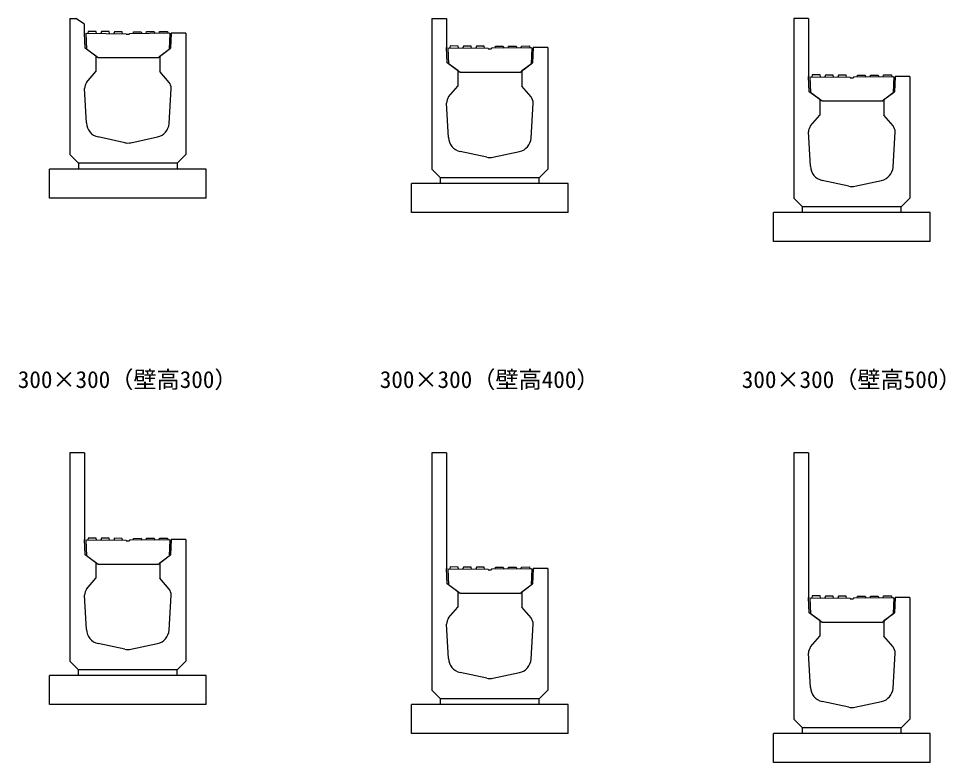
# Model space of a CAD drawing. Units: millimetres, scale not verified. Extents: x -16800 to 16800, y -5940 to 5940.
# Drawn here: x -11212 to -8012, y -1757 to 813 of the extents above; entities that cross this region are included whole.
import ezdxf
from ezdxf.enums import TextEntityAlignment as Align

# ---------------------------------------------------------------- set-up
doc = ezdxf.new("R2010")
doc.units = ezdxf.units.MM
doc.header["$LTSCALE"] = 20
for name, color, linetype, lineweight in [('0-2_HATCH', 6, 'Continuous', 25), ('0-5_OUTLINE', 3, 'Continuous', 25), ('0-6_TXT', 7, 'Continuous', 25)]:
    doc.layers.add(name, color=color, linetype=linetype, lineweight=lineweight)
doc.styles.add('ＭＳ ゴシック', font='')
doc.styles.get('ＭＳ ゴシック').set_extended_font_data('MS Gothic')

msp = doc.modelspace()

# ---------------------------------------------------------------- linework, layer by layer
at = {"layer": '0-2_HATCH'}
for p, q in [((-10942.8, 762), (-10944.3, 768.52)), ((-10726.8, 762), (-10725.3, 768.52)), ((-10897.8, 761.54), (-10899.3, 768.06)), ((-10852.8, 761.08), (-10854.3, 767.6)), ((-10816.8, 761.08), (-10815.3, 767.6)), ((-10771.8, 761.54), (-10770.3, 768.06)), ((-9692.8, 712), (-9694.3, 718.52)), ((-9647.8, 711.54), (-9649.3, 718.06)), ((-9602.8, 711.08), (-9604.3, 717.6)), ((-9566.8, 711.08), (-9565.3, 717.6)), ((-9521.8, 711.54), (-9520.3, 718.06)), ((-9476.8, 712), (-9475.3, 718.52)), ((-8442.8, 612), (-8444.3, 618.52)), ((-8397.8, 611.54), (-8399.3, 618.06)), ((-8352.8, 611.08), (-8354.3, 617.6)), ((-8316.8, 611.08), (-8315.3, 617.6)), ((-8271.8, 611.54), (-8270.3, 618.06)), ((-8226.8, 612), (-8225.3, 618.52)), ((-10942.8, -988), (-10944.3, -981.48)), ((-10897.8, -988.46), (-10899.3, -981.94)), ((-10852.8, -988.92), (-10854.3, -982.4)), ((-10816.8, -988.92), (-10815.3, -982.4)), ((-10771.8, -988.46), (-10770.3, -981.94)), ((-10726.8, -988), (-10725.3, -981.48)), ((-9692.8, -1088), (-9694.3, -1081.48)), ((-9647.8, -1088.46), (-9649.3, -1081.94)), ((-9602.8, -1088.92), (-9604.3, -1082.4)), ((-9566.8, -1088.92), (-9565.3, -1082.4)), ((-9521.8, -1088.46), (-9520.3, -1081.94)), ((-9476.8, -1088), (-9475.3, -1081.48)), ((-8442.8, -1188), (-8444.3, -1181.48)), ((-8397.8, -1188.46), (-8399.3, -1181.94)), ((-8352.8, -1188.92), (-8354.3, -1182.4)), ((-8316.8, -1188.92), (-8315.3, -1182.4)), ((-8271.8, -1188.46), (-8270.3, -1181.94)), ((-8226.8, -1188), (-8225.3, -1181.48))]:
    msp.add_line(p, q, dxfattribs=at)
for points in [[(-10944.25, 768.52), (-10971.25, 768.79), (-10972.8, 762.31)], [(-10899.25, 768.06), (-10926.25, 768.33), (-10927.8, 761.85)], [(-10770.35, 768.06), (-10743.35, 768.33), (-10741.8, 761.85)], [(-10725.35, 768.52), (-10698.35, 768.79), (-10696.8, 762.31)], [(-10854.25, 767.6), (-10881.25, 767.87), (-10882.8, 761.39)], [(-10815.35, 767.6), (-10788.35, 767.87), (-10786.8, 761.39)], [(-9694.25, 718.52), (-9721.25, 718.79), (-9722.8, 712.31)], [(-9649.25, 718.06), (-9676.25, 718.33), (-9677.8, 711.85)], [(-9604.25, 717.6), (-9631.25, 717.87), (-9632.8, 711.39)], [(-9565.35, 717.6), (-9538.35, 717.87), (-9536.8, 711.39)], [(-9520.35, 718.06), (-9493.35, 718.33), (-9491.8, 711.85)], [(-9475.35, 718.52), (-9448.35, 718.79), (-9446.8, 712.31)], [(-8444.25, 618.52), (-8471.25, 618.79), (-8472.8, 612.31)], [(-8399.25, 618.06), (-8426.25, 618.33), (-8427.8, 611.85)], [(-8354.25, 617.6), (-8381.25, 617.87), (-8382.8, 611.39)], [(-8315.35, 617.6), (-8288.35, 617.87), (-8286.8, 611.39)], [(-8270.35, 618.06), (-8243.35, 618.33), (-8241.8, 611.85)], [(-8225.35, 618.52), (-8198.35, 618.79), (-8196.8, 612.31)], [(-10944.25, -981.48), (-10971.25, -981.21), (-10972.8, -987.69)], [(-10899.25, -981.94), (-10926.25, -981.67), (-10927.8, -988.15)], [(-10854.25, -982.4), (-10881.25, -982.13), (-10882.8, -988.61)], [(-10815.35, -982.4), (-10788.35, -982.13), (-10786.8, -988.61)], [(-10770.35, -981.94), (-10743.35, -981.67), (-10741.8, -988.15)], [(-10725.35, -981.48), (-10698.35, -981.21), (-10696.8, -987.69)], [(-9694.25, -1081.48), (-9721.25, -1081.21), (-9722.8, -1087.69)], [(-9649.25, -1081.94), (-9676.25, -1081.67), (-9677.8, -1088.15)], [(-9604.25, -1082.4), (-9631.25, -1082.13), (-9632.8, -1088.61)], [(-9565.35, -1082.4), (-9538.35, -1082.13), (-9536.8, -1088.61)], [(-9520.35, -1081.94), (-9493.35, -1081.67), (-9491.8, -1088.15)], [(-9475.35, -1081.48), (-9448.35, -1081.21), (-9446.8, -1087.69)], [(-8444.25, -1181.48), (-8471.25, -1181.21), (-8472.8, -1187.69)], [(-8399.25, -1181.94), (-8426.25, -1181.67), (-8427.8, -1188.15)], [(-8354.25, -1182.4), (-8381.25, -1182.13), (-8382.8, -1188.61)], [(-8315.35, -1182.4), (-8288.35, -1182.13), (-8286.8, -1188.61)], [(-8270.35, -1181.94), (-8243.35, -1181.67), (-8241.8, -1188.15)], [(-8225.35, -1181.48), (-8198.35, -1181.21), (-8196.8, -1187.69)]]:
    msp.add_lwpolyline(points, dxfattribs=at)
at = {"layer": '0-5_OUTLINE'}
for p, q in [((-11034.8, 813.43), (-11034.8, 343.43)), ((-11034.8, 813.43), (-11014.8, 813.43)), ((-10984.8, 793.43), (-11014.8, 813.43)), ((-9784.8, 813.43), (-9784.8, 293.43)), ((-9784.8, 813.43), (-9734.8, 813.43)), ((-9734.8, 813.43), (-9734.8, 713.43)), ((-8534.8, 813.43), (-8534.8, 193.43)), ((-8484.8, 813.43), (-8534.8, 813.43)), ((-8484.8, 813.43), (-8484.8, 613.43)), ((-10984.8, 763.43), (-10984.8, 793.43)), ((-10981.8, 710.55), (-10984.8, 763.43)), ((-10979.78, 762.38), (-10840.82, 760.96)), ((-10979.78, 762.38), (-10977.71, 707.47)), ((-10840.82, 760.96), (-10839.3, 757.76)), ((-10830.3, 757.76), (-10839.3, 757.76)), ((-10828.78, 760.96), (-10830.3, 757.76)), ((-10689.8, 762.38), (-10828.78, 760.96)), ((-10689.8, 762.38), (-10691.87, 707.49)), ((-10684.8, 763.43), (-10687.8, 710.55)), ((-10634.8, 763.43), (-10684.8, 763.43)), ((-10634.8, 763.43), (-10634.8, 343.43)), ((-10945.8, 683.43), (-10981.8, 710.55)), ((-10937.8, 677.4), (-10977.71, 707.47)), ((-10731.8, 677.4), (-10691.87, 707.49)), ((-10723.8, 683.43), (-10687.8, 710.55)), ((-9731.8, 660.55), (-9734.8, 713.43)), ((-9729.78, 712.38), (-9590.82, 710.96)), ((-9729.78, 712.38), (-9727.71, 657.47)), ((-9590.82, 710.96), (-9589.3, 707.76)), ((-9580.3, 707.76), (-9589.3, 707.76)), ((-9578.78, 710.96), (-9580.3, 707.76)), ((-9439.8, 712.38), (-9578.78, 710.96)), ((-9439.8, 712.38), (-9441.87, 657.49)), ((-9434.8, 713.43), (-9437.8, 660.55)), ((-9384.8, 713.43), (-9434.8, 713.43)), ((-9384.8, 713.43), (-9384.8, 293.43)), ((-10945.8, 683.43), (-10945.8, 629.91)), ((-10731.8, 677.4), (-10937.8, 677.4)), ((-10723.8, 683.43), (-10723.8, 629.91)), ((-9695.8, 633.43), (-9731.8, 660.55)), ((-9687.8, 627.4), (-9727.71, 657.47)), ((-9481.8, 627.4), (-9441.87, 657.49)), ((-9473.8, 633.43), (-9437.8, 660.55)), ((-10977.13, 592.56), (-10945.8, 629.91)), ((-10692.47, 592.56), (-10723.8, 629.91)), ((-9695.8, 633.43), (-9695.8, 579.91)), ((-9481.8, 627.4), (-9687.8, 627.4)), ((-9473.8, 633.43), (-9473.8, 579.91)), ((-8481.8, 560.55), (-8484.8, 613.43)), ((-8479.78, 612.38), (-8340.82, 610.96)), ((-8479.78, 612.38), (-8477.71, 557.47)), ((-8340.82, 610.96), (-8339.3, 607.76)), ((-8328.78, 610.96), (-8330.3, 607.76)), ((-8189.8, 612.38), (-8328.78, 610.96)), ((-8189.8, 612.38), (-8191.87, 557.49)), ((-8184.8, 613.43), (-8187.8, 560.55)), ((-8134.8, 613.43), (-8184.8, 613.43)), ((-8134.8, 613.43), (-8134.8, 193.43)), ((-9727.13, 542.56), (-9695.8, 579.91)), ((-9442.47, 542.56), (-9473.8, 579.91)), ((-8330.3, 607.76), (-8339.3, 607.76)), ((-10977.12, 452.85), (-10984.1, 571.52)), ((-10692.63, 450.26), (-10685.5, 571.52)), ((-8445.8, 533.43), (-8481.8, 560.55)), ((-8437.8, 527.4), (-8477.71, 557.47)), ((-8231.8, 527.4), (-8191.87, 557.49)), ((-8223.8, 533.43), (-8187.8, 560.55)), ((-9727.12, 402.85), (-9734.1, 521.52)), ((-9442.63, 400.26), (-9435.5, 521.52)), ((-8445.8, 533.43), (-8445.8, 479.91)), ((-8231.8, 527.4), (-8437.8, 527.4)), ((-8223.8, 533.43), (-8223.8, 479.91)), ((-8477.13, 442.56), (-8445.8, 479.91)), ((-8192.47, 442.56), (-8223.8, 479.91)), ((-8477.12, 302.85), (-8484.1, 421.52)), ((-8192.63, 300.26), (-8185.5, 421.52)), ((-10845.28, 384.54), (-10937.6, 404.32)), ((-10824.32, 384.54), (-10732.07, 404.31)), ((-9595.28, 334.54), (-9687.6, 354.32)), ((-9574.32, 334.54), (-9482.07, 354.31)), ((-11034.8, 343.43), (-11004.8, 313.43)), ((-10664.8, 313.43), (-10634.8, 343.43)), ((-10564.8, 293.43), (-11104.8, 293.43)), ((-11104.8, 193.43), (-11104.8, 293.43)), ((-10664.8, 313.43), (-11004.8, 313.43)), ((-11004.8, 313.43), (-11004.8, 293.43)), ((-10664.8, 313.43), (-10664.8, 293.43)), ((-10564.8, 193.43), (-10564.8, 293.43)), ((-9784.8, 293.43), (-9754.8, 263.43)), ((-9414.8, 263.43), (-9384.8, 293.43)), ((-9414.8, 263.43), (-9754.8, 263.43)), ((-9754.8, 243.43), (-9754.8, 263.43)), ((-9414.8, 243.43), (-9414.8, 263.43)), ((-9314.8, 243.43), (-9854.8, 243.43)), ((-9854.8, 143.43), (-9854.8, 243.43)), ((-9314.8, 143.43), (-9314.8, 243.43)), ((-8345.28, 234.54), (-8437.6, 254.32)), ((-8324.32, 234.54), (-8232.07, 254.31)), ((-10564.8, 193.43), (-11104.8, 193.43)), ((-8534.8, 193.43), (-8504.8, 163.43)), ((-8164.8, 163.43), (-8134.8, 193.43)), ((-8164.8, 163.43), (-8504.8, 163.43)), ((-8504.8, 143.43), (-8504.8, 163.43)), ((-8164.8, 143.43), (-8164.8, 163.43)), ((-9314.8, 143.43), (-9854.8, 143.43)), ((-8064.8, 143.43), (-8604.8, 143.43)), ((-8604.8, 43.43), (-8604.8, 143.43)), ((-8064.8, 43.43), (-8064.8, 143.43)), ((-8064.8, 43.43), (-8604.8, 43.43)), ((-11034.8, -686.57), (-11034.8, -1406.57)), ((-10984.8, -686.57), (-11034.8, -686.57)), ((-10984.8, -686.57), (-10984.8, -986.57)), ((-9784.8, -686.57), (-9784.8, -1506.57)), ((-9734.8, -686.57), (-9784.8, -686.57)), ((-9734.8, -686.57), (-9734.8, -1086.57)), ((-8534.8, -686.57), (-8534.8, -1606.57)), ((-8484.8, -686.57), (-8534.8, -686.57)), ((-8484.8, -686.57), (-8484.8, -1186.57)), ((-10981.8, -1039.45), (-10984.8, -986.57)), ((-10979.78, -987.62), (-10840.82, -989.04)), ((-10979.78, -987.62), (-10977.71, -1042.53)), ((-10840.82, -989.04), (-10839.3, -992.24)), ((-10828.78, -989.04), (-10830.3, -992.24)), ((-10689.8, -987.62), (-10828.78, -989.04)), ((-10689.8, -987.62), (-10691.87, -1042.51)), ((-10684.8, -986.57), (-10687.8, -1039.45)), ((-10634.8, -986.57), (-10684.8, -986.57)), ((-10634.8, -986.57), (-10634.8, -1406.57)), ((-10830.3, -992.24), (-10839.3, -992.24)), ((-10945.8, -1066.57), (-10981.8, -1039.45)), ((-10937.8, -1072.6), (-10977.71, -1042.53)), ((-10731.8, -1072.6), (-10691.87, -1042.51)), ((-10723.8, -1066.57), (-10687.8, -1039.45)), ((-10945.8, -1066.57), (-10945.8, -1120.09)), ((-10731.8, -1072.6), (-10937.8, -1072.6)), ((-10723.8, -1066.57), (-10723.8, -1120.09)), ((-9731.8, -1139.45), (-9734.8, -1086.57)), ((-9729.78, -1087.62), (-9590.82, -1089.04)), ((-9729.78, -1087.62), (-9727.71, -1142.53)), ((-9439.8, -1087.62), (-9578.78, -1089.04)), ((-9439.8, -1087.62), (-9441.87, -1142.51)), ((-9434.8, -1086.57), (-9437.8, -1139.45)), ((-9384.8, -1086.57), (-9434.8, -1086.57)), ((-9384.8, -1086.57), (-9384.8, -1506.57)), ((-10977.13, -1157.44), (-10945.8, -1120.09)), ((-10692.47, -1157.44), (-10723.8, -1120.09)), ((-9590.82, -1089.04), (-9589.3, -1092.24)), ((-9580.3, -1092.24), (-9589.3, -1092.24)), ((-9578.78, -1089.04), (-9580.3, -1092.24)), ((-9695.8, -1166.57), (-9731.8, -1139.45)), ((-9687.8, -1172.6), (-9727.71, -1142.53)), ((-9481.8, -1172.6), (-9441.87, -1142.51)), ((-9473.8, -1166.57), (-9437.8, -1139.45)), ((-10977.12, -1297.15), (-10984.1, -1178.48)), ((-10692.63, -1299.74), (-10685.5, -1178.48)), ((-9695.8, -1166.57), (-9695.8, -1220.09)), ((-9481.8, -1172.6), (-9687.8, -1172.6)), ((-9473.8, -1166.57), (-9473.8, -1220.09)), ((-8481.8, -1239.45), (-8484.8, -1186.57)), ((-8479.78, -1187.62), (-8340.82, -1189.04)), ((-8479.78, -1187.62), (-8477.71, -1242.53)), ((-8340.82, -1189.04), (-8339.3, -1192.24)), ((-8330.3, -1192.24), (-8339.3, -1192.24)), ((-8328.78, -1189.04), (-8330.3, -1192.24)), ((-8189.8, -1187.62), (-8328.78, -1189.04)), ((-8189.8, -1187.62), (-8191.87, -1242.51)), ((-8184.8, -1186.57), (-8187.8, -1239.45)), ((-8134.8, -1186.57), (-8184.8, -1186.57)), ((-8134.8, -1186.57), (-8134.8, -1606.57)), ((-9727.13, -1257.44), (-9695.8, -1220.09)), ((-9442.47, -1257.44), (-9473.8, -1220.09)), ((-8445.8, -1266.57), (-8481.8, -1239.45)), ((-8437.8, -1272.6), (-8477.71, -1242.53)), ((-8231.8, -1272.6), (-8191.87, -1242.51)), ((-8223.8, -1266.57), (-8187.8, -1239.45)), ((-9727.12, -1397.15), (-9734.1, -1278.48)), ((-9442.63, -1399.74), (-9435.5, -1278.48)), ((-8445.8, -1266.57), (-8445.8, -1320.09)), ((-8231.8, -1272.6), (-8437.8, -1272.6)), ((-8223.8, -1266.57), (-8223.8, -1320.09)), ((-8477.13, -1357.44), (-8445.8, -1320.09)), ((-8192.47, -1357.44), (-8223.8, -1320.09)), ((-10845.28, -1365.46), (-10937.6, -1345.68)), ((-10824.32, -1365.46), (-10732.07, -1345.69)), ((-11034.8, -1406.57), (-11004.8, -1436.57)), ((-10664.8, -1436.57), (-10634.8, -1406.57)), ((-8477.12, -1497.15), (-8484.1, -1378.48)), ((-8192.63, -1499.74), (-8185.5, -1378.48)), ((-10664.8, -1436.57), (-11004.8, -1436.57)), ((-11004.8, -1456.57), (-11004.8, -1436.57)), ((-10664.8, -1456.57), (-10664.8, -1436.57)), ((-10564.8, -1456.57), (-11104.8, -1456.57)), ((-11104.8, -1556.57), (-11104.8, -1456.57)), ((-10564.8, -1556.57), (-10564.8, -1456.57)), ((-9595.28, -1465.46), (-9687.6, -1445.68)), ((-9574.32, -1465.46), (-9482.07, -1445.69)), ((-9784.8, -1506.57), (-9754.8, -1536.57)), ((-9414.8, -1536.57), (-9384.8, -1506.57)), ((-10564.8, -1556.57), (-11104.8, -1556.57)), ((-9314.8, -1556.57), (-9854.8, -1556.57)), ((-9854.8, -1656.57), (-9854.8, -1556.57)), ((-9414.8, -1536.57), (-9754.8, -1536.57)), ((-9754.8, -1556.57), (-9754.8, -1536.57)), ((-9414.8, -1556.57), (-9414.8, -1536.57)), ((-9314.8, -1656.57), (-9314.8, -1556.57)), ((-8345.28, -1565.46), (-8437.6, -1545.68)), ((-8324.32, -1565.46), (-8232.07, -1545.69)), ((-8534.8, -1606.57), (-8504.8, -1636.57)), ((-8164.8, -1636.57), (-8134.8, -1606.57)), ((-9314.8, -1656.57), (-9854.8, -1656.57)), ((-8064.8, -1656.57), (-8604.8, -1656.57)), ((-8604.8, -1756.57), (-8604.8, -1656.57)), ((-8164.8, -1636.57), (-8504.8, -1636.57)), ((-8504.8, -1656.57), (-8504.8, -1636.57)), ((-8164.8, -1656.57), (-8164.8, -1636.57)), ((-8064.8, -1756.57), (-8064.8, -1656.57)), ((-8064.8, -1756.57), (-8604.8, -1756.57))]:
    msp.add_line(p, q, dxfattribs=at)
for centre, radius, start, end in [((-10954.15, 573.28), 30, 140, 183.36646), ((-10715.45, 573.28), 30, 356.63354, 40), ((-9704.15, 523.28), 30, 140, 183.36646), ((-9465.45, 523.28), 30, 356.63354, 40), ((-10927.12, 453.21), 50, 180.40767, 257.90524), ((-10742.55, 453.2), 50, 282.174, 356.65464), ((-8454.15, 423.28), 30, 140, 183.36646), ((-8215.45, 423.28), 30, 356.63354, 40), ((-10834.8, 433.43), 50, 257.90524, 282.09476), ((-9677.12, 403.21), 50, 180.40767, 257.90524), ((-9492.55, 403.2), 50, 282.174, 356.65464), ((-9584.8, 383.43), 50, 257.90524, 282.09476), ((-8427.12, 303.21), 50, 180.40767, 257.90524), ((-8242.55, 303.2), 50, 282.174, 356.65464), ((-8334.8, 283.43), 50, 257.90524, 282.09476), ((-10954.15, -1176.72), 30, 140, 183.36646), ((-10715.45, -1176.72), 30, 356.63354, 40), ((-9704.15, -1276.72), 30, 140, 183.36646), ((-9465.45, -1276.72), 30, 356.63354, 40), ((-10927.12, -1296.79), 50, 180.40767, 257.90524), ((-10742.55, -1296.8), 50, 282.174, 356.65464), ((-10834.8, -1316.57), 50, 257.90524, 282.09476), ((-8454.15, -1376.72), 30, 140, 183.36646), ((-8215.45, -1376.72), 30, 356.63354, 40), ((-9677.12, -1396.79), 50, 180.40767, 257.90524), ((-9492.55, -1396.8), 50, 282.174, 356.65464), ((-9584.8, -1416.57), 50, 257.90524, 282.09476), ((-8427.12, -1496.79), 50, 180.40767, 257.90524), ((-8242.55, -1496.8), 50, 282.174, 356.65464), ((-8334.8, -1516.57), 50, 257.90524, 282.09476)]:
    msp.add_arc(centre, radius, start, end, dxfattribs=at)

# ---------------------------------------------------------------- texts
at = {"layer": '0-6_TXT', "style": 'ＭＳ ゴシック'}
for s, p in [('300×300（壁高300）', (-11214.8, -480.58)), ('300×300（壁高400）', (-9964.8, -480.58)), ('300×300（壁高500）', (-8714.8, -480.58))]:
    msp.add_text(s, height=58.65, dxfattribs=at).set_placement(p, align=Align.BOTTOM_LEFT)

doc.saveas('drawing.dxf')
